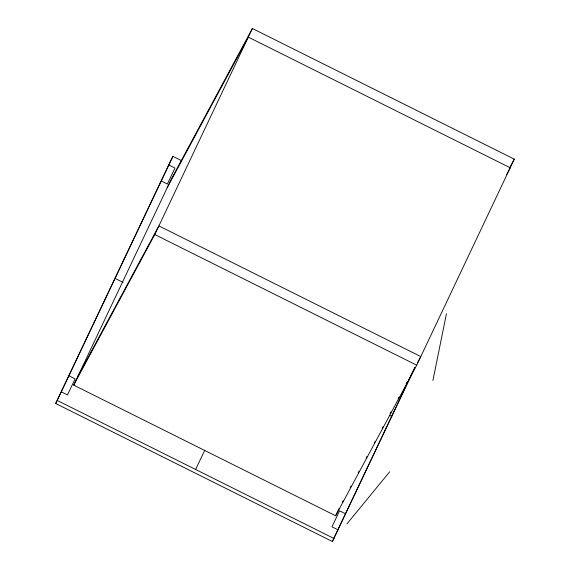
<?xml version="1.0" encoding="UTF-8"?>
<svg xmlns="http://www.w3.org/2000/svg" width="570" height="570" viewBox="0 0 570 570"><rect width="100%" height="100%" fill="white"/><g stroke="black" fill="none" stroke-linecap="round" stroke-linejoin="round"><path stroke-width="0.85" d="M432.908 380.503L446.431 313.799M414.996 367.451L332.36 541.5L55.696 403.503L171.321 159.393L172.945 156.38L181.688 160.74M55.696 403.503L172.945 156.38M73.701 385.128L171.299 179.094L252.382 28.5L514.304 159.144L416.713 365.185L335.63 515.772L73.701 385.128L154.791 234.534L252.382 28.5M195.645 469.488L204.78 450.214M335.63 515.772L339.057 508.533M332.36 541.5L413.756 369.659M167.21 187.715L248.299 37.121L510.221 167.772L506.438 174.791M77.791 376.506L158.873 225.912L420.795 356.556L417.44 362.798M509.687 167.73L514.304 159.144M342.235 502.469L343.076 500.909M350.215 487.642L351.056 486.082M358.195 472.815L359.036 471.255M366.182 457.995L367.023 456.435M374.162 443.168L375.003 441.607M382.142 428.341L382.983 426.78M390.129 413.521L390.97 411.96M398.109 398.694L398.95 397.133M406.097 383.867L406.93 382.306M414.077 369.039L414.917 367.479M346.902 523.93L389.666 471.803M168.855 165.001L174.947 168.043L167.352 184.074L161.267 181.039M154.791 234.534L416.713 365.185M115.133 278.431L123.077 282.399M389.41 415.245L391.797 416.435M68.991 375.83L75.083 378.872L67.488 394.903L61.403 391.868M345.662 513.834L339.57 510.791L331.975 526.83L338.067 529.865M57.313 400.489L333.977 538.486"/></g></svg>
